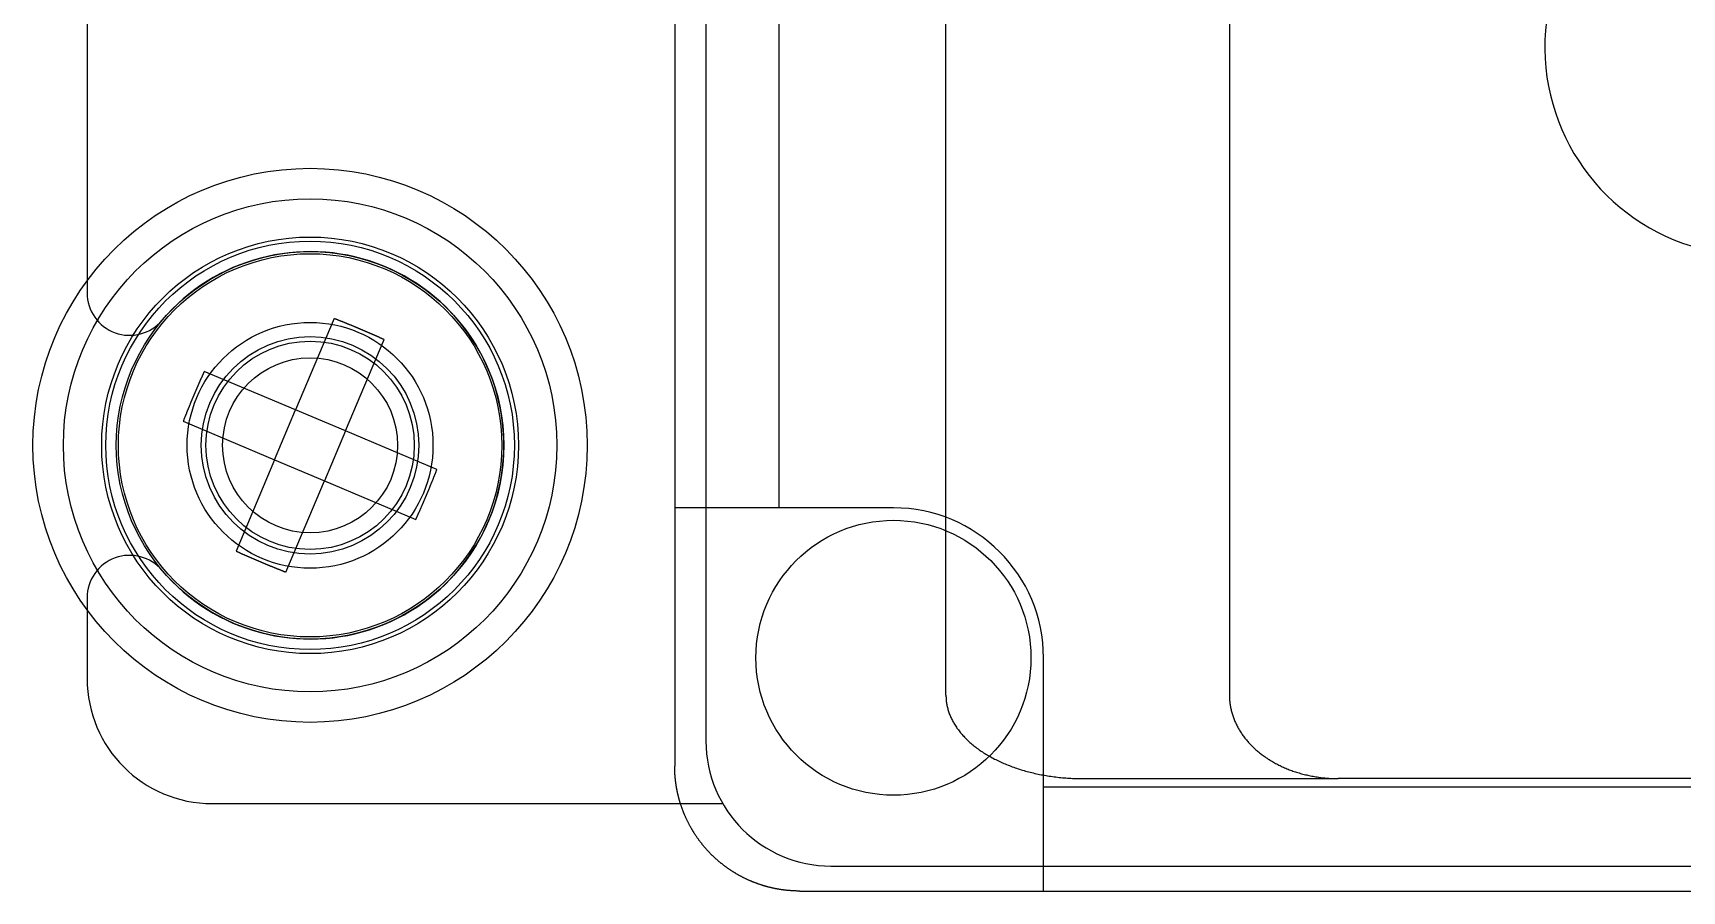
# Model space of a CAD drawing. Extents: x 3.27 to 9.48, y 3.29 to 7.63.
# Drawn here: x 3.27 to 4.049, y 6.2 to 6.606 of the extents above; entities that cross this region are included whole.
import ezdxf

# ---------------------------------------------------------------- set-up
doc = ezdxf.new("R2010")
doc.units = 0
doc.layers.add('HIDDEN_EDGES_ANSI_', color=7, linetype='CONTINUOUS')
doc.layers.add('VISIBLE_EDGES_ANSI_', color=7, linetype='CONTINUOUS')

msp = doc.modelspace()

# ---------------------------------------------------------------- linework, layer by layer
at = {"layer": 'HIDDEN_EDGES_ANSI_'}
for p, q in [((3.5731, 6.95223), (3.5731, 6.25931)), ((3.62231, 6.83018), (3.62231, 6.38136)), ((3.29554, 6.48864), (3.29554, 6.48295)), ((3.67644, 6.38136), (3.5731, 6.38136)), ((3.29554, 6.33883), (3.29554, 6.33314)), ((3.74731, 6.20026), (3.74731, 6.31049)), ((3.5731, 6.25931), (3.5731, 6.2593)), ((3.74731, 6.24947), (5.00322, 6.24947))]:
    msp.add_line(p, q, dxfattribs=at)
msp.add_polyline3d([(3.57582, 6.2416, 0), (3.57579, 6.24169, 0), (3.57576, 6.24178, 0), (3.57573, 6.24187, 0), (3.57571, 6.24196, 0), (3.57568, 6.24205, 0), (3.57565, 6.24214, 0), (3.57562, 6.24223, 0), (3.5756, 6.24232, 0), (3.57557, 6.24241, 0), (3.57554, 6.2425, 0), (3.57552, 6.24259, 0), (3.57549, 6.24268, 0), (3.57546, 6.24277, 0), (3.57544, 6.24286, 0), (3.57541, 6.24295, 0), (3.57539, 6.24304, 0), (3.57536, 6.24313, 0), (3.57533, 6.24322, 0), (3.57531, 6.24331, 0), (3.57528, 6.2434, 0), (3.57526, 6.24349, 0), (3.57523, 6.24358, 0), (3.57521, 6.24367, 0), (3.57518, 6.24376, 0), (3.57516, 6.24385, 0), (3.57513, 6.24394, 0), (3.57511, 6.24404, 0), (3.57508, 6.24413, 0), (3.57506, 6.24422, 0), (3.57504, 6.24431, 0), (3.57501, 6.2444, 0), (3.57499, 6.24449, 0), (3.57497, 6.24458, 0), (3.57494, 6.24467, 0), (3.57492, 6.24476, 0), (3.5749, 6.24486, 0), (3.57487, 6.24495, 0), (3.57485, 6.24504, 0), (3.57483, 6.24513, 0), (3.5748, 6.24522, 0), (3.57478, 6.24531, 0), (3.57476, 6.2454, 0), (3.57474, 6.2455, 0), (3.57472, 6.24559, 0), (3.57469, 6.24568, 0), (3.57467, 6.24577, 0), (3.57465, 6.24586, 0), (3.57463, 6.24595, 0), (3.57461, 6.24605, 0), (3.57459, 6.24614, 0), (3.57457, 6.24623, 0), (3.57455, 6.24632, 0), (3.57452, 6.24641, 0), (3.5745, 6.24651, 0), (3.57448, 6.2466, 0), (3.57446, 6.24669, 0), (3.57444, 6.24678, 0), (3.57442, 6.24687, 0), (3.5744, 6.24697, 0), (3.57438, 6.24706, 0), (3.57436, 6.24715, 0), (3.57435, 6.24724, 0), (3.57433, 6.24733, 0), (3.57431, 6.24743, 0), (3.57429, 6.24752, 0), (3.57427, 6.24761, 0), (3.57425, 6.2477, 0), (3.57423, 6.2478, 0), (3.57421, 6.24789, 0), (3.5742, 6.24798, 0), (3.57418, 6.24807, 0), (3.57416, 6.24817, 0), (3.57414, 6.24826, 0), (3.57412, 6.24835, 0), (3.57411, 6.24844, 0), (3.57409, 6.24854, 0), (3.57407, 6.24863, 0), (3.57406, 6.24872, 0), (3.57404, 6.24881, 0), (3.57402, 6.24891, 0), (3.57401, 6.249, 0), (3.57399, 6.24909, 0), (3.57397, 6.24918, 0), (3.57396, 6.24928, 0), (3.57394, 6.24937, 0), (3.57393, 6.24946, 0), (3.57391, 6.24956, 0), (3.57389, 6.24965, 0), (3.57388, 6.24974, 0), (3.57386, 6.24983, 0), (3.57385, 6.24993, 0), (3.57383, 6.25002, 0), (3.57382, 6.25011, 0), (3.5738, 6.25021, 0), (3.57379, 6.2503, 0), (3.57378, 6.25039, 0), (3.57376, 6.25049, 0), (3.57375, 6.25058, 0), (3.57373, 6.25067, 0), (3.57372, 6.25077, 0), (3.57371, 6.25086, 0), (3.57369, 6.25095, 0), (3.57368, 6.25104, 0), (3.57367, 6.25114, 0), (3.57365, 6.25123, 0), (3.57364, 6.25132, 0), (3.57363, 6.25142, 0), (3.57362, 6.25151, 0), (3.5736, 6.2516, 0), (3.57359, 6.2517, 0), (3.57358, 6.25179, 0), (3.57357, 6.25188, 0), (3.57356, 6.25198, 0), (3.57354, 6.25207, 0), (3.57353, 6.25216, 0), (3.57352, 6.25226, 0), (3.57351, 6.25235, 0), (3.5735, 6.25245, 0), (3.57349, 6.25254, 0), (3.57348, 6.25263, 0), (3.57347, 6.25273, 0), (3.57346, 6.25282, 0), (3.57345, 6.25291, 0), (3.57344, 6.25301, 0), (3.57343, 6.2531, 0), (3.57342, 6.25319, 0), (3.57341, 6.25329, 0), (3.5734, 6.25338, 0), (3.57339, 6.25347, 0), (3.57338, 6.25357, 0), (3.57337, 6.25366, 0), (3.57336, 6.25376, 0), (3.57335, 6.25385, 0), (3.57334, 6.25394, 0), (3.57333, 6.25404, 0), (3.57333, 6.25413, 0), (3.57332, 6.25422, 0), (3.57331, 6.25432, 0), (3.5733, 6.25441, 0), (3.57329, 6.25451, 0), (3.57329, 6.2546, 0), (3.57328, 6.25469, 0), (3.57327, 6.25479, 0), (3.57326, 6.25488, 0), (3.57326, 6.25497, 0), (3.57325, 6.25507, 0), (3.57324, 6.25516, 0), (3.57324, 6.25526, 0), (3.57323, 6.25535, 0), (3.57323, 6.25544, 0), (3.57322, 6.25554, 0), (3.57321, 6.25563, 0), (3.57321, 6.25573, 0), (3.5732, 6.25582, 0), (3.5732, 6.25591, 0), (3.57319, 6.25601, 0), (3.57319, 6.2561, 0), (3.57318, 6.2562, 0), (3.57318, 6.25629, 0), (3.57317, 6.25638, 0), (3.57317, 6.25648, 0), (3.57316, 6.25657, 0), (3.57316, 6.25667, 0), (3.57315, 6.25676, 0), (3.57315, 6.25685, 0), (3.57315, 6.25695, 0), (3.57314, 6.25704, 0), (3.57314, 6.25714, 0), (3.57314, 6.25723, 0), (3.57313, 6.25732, 0), (3.57313, 6.25742, 0), (3.57313, 6.25751, 0), (3.57312, 6.25761, 0), (3.57312, 6.2577, 0), (3.57312, 6.2578, 0), (3.57312, 6.25789, 0), (3.57311, 6.25798, 0), (3.57311, 6.25808, 0), (3.57311, 6.25817, 0), (3.57311, 6.25827, 0), (3.57311, 6.25836, 0), (3.5731, 6.25845, 0), (3.5731, 6.25855, 0), (3.5731, 6.25864, 0), (3.5731, 6.25874, 0), (3.5731, 6.25883, 0), (3.5731, 6.25893, 0), (3.5731, 6.25902, 0), (3.5731, 6.25911, 0), (3.5731, 6.25921, 0), (3.5731, 6.2593, 0)], dxfattribs=at)
for centre, radius in [((3.40085, 6.41089), 0.09843), ((3.40085, 6.41089), 0.09651), ((3.40085, 6.41089), 0.09154), ((3.40085, 6.41089), 0.05807), ((3.40085, 6.41089), 0.05807), ((3.40085, 6.41089), 0.05138), ((3.40085, 6.41089), 0.04921), ((3.40085, 6.41089), 0.04134), ((3.67644, 6.31049), 0.06496)]:
    msp.add_circle(centre, radius, dxfattribs=at)
for centre, radius, start, end in [((3.40085, 6.41089), 0.09154, 220.21133, 139.78867), ((3.31562, 6.48295), 0.02008, 180, 319.78867), ((3.67644, 6.31049), 0.07087, 0, 90), ((3.31562, 6.33883), 0.02008, 40.21133, 180)]:
    msp.add_arc(centre, radius, start, end, dxfattribs=at)
at = {"layer": 'VISIBLE_EDGES_ANSI_'}
for p, q in [((3.58786, 6.94041), (3.58786, 6.27112)), ((3.70125, 6.29278), (3.70125, 6.91876)), ((3.83517, 6.91876), (3.83517, 6.29278)), ((3.29554, 6.7229), (3.29554, 6.48864)), ((3.41225, 6.47081), (3.39404, 6.42765)), ((3.41762, 6.4177), (3.43583, 6.46086)), ((3.39404, 6.42765), (3.35088, 6.44586)), ((3.38409, 6.40407), (3.39404, 6.42765)), ((3.41762, 6.4177), (3.39404, 6.42765)), ((3.34093, 6.42229), (3.38409, 6.40407)), ((3.41762, 6.4177), (3.40767, 6.39412)), ((3.46078, 6.39949), (3.41762, 6.4177)), ((3.38409, 6.40407), (3.36588, 6.36091)), ((3.38409, 6.40407), (3.40767, 6.39412)), ((3.38945, 6.35096), (3.40767, 6.39412)), ((3.40767, 6.39412), (3.45083, 6.37591)), ((3.29554, 6.33314), (3.29554, 6.30065)), ((3.76571, 6.25341), (3.88657, 6.25341)), ((4.31227, 6.25341), (3.88657, 6.25341)), ((3.35459, 6.2416), (3.59577, 6.2416)), ((3.64692, 6.21207), (4.29887, 6.21207)), ((3.63215, 6.20026), (3.63215, 6.20026)), ((3.63215, 6.20026), (4.611, 6.20026))]:
    msp.add_line(p, q, dxfattribs=at)
for points in [[(3.43583, 6.46086, 0), (3.43565, 6.46095, 0), (3.43547, 6.46103, 0), (3.43529, 6.46111, 0), (3.4351, 6.46119, 0), (3.43492, 6.46128, 0), (3.43474, 6.46136, 0), (3.43456, 6.46144, 0), (3.43437, 6.46152, 0), (3.43419, 6.4616, 0), (3.43401, 6.46169, 0), (3.43383, 6.46177, 0), (3.43364, 6.46185, 0), (3.43346, 6.46193, 0), (3.43328, 6.46201, 0), (3.4331, 6.46209, 0), (3.43291, 6.46218, 0), (3.43273, 6.46226, 0), (3.43255, 6.46234, 0), (3.43237, 6.46242, 0), (3.43218, 6.4625, 0), (3.432, 6.46258, 0), (3.43182, 6.46266, 0), (3.43163, 6.46274, 0), (3.43145, 6.46282, 0), (3.43127, 6.4629, 0), (3.43109, 6.46298, 0), (3.4309, 6.46307, 0), (3.43072, 6.46315, 0), (3.43054, 6.46323, 0), (3.43035, 6.46331, 0), (3.43017, 6.46339, 0), (3.42999, 6.46347, 0), (3.4298, 6.46355, 0), (3.42962, 6.46363, 0), (3.42944, 6.46371, 0), (3.42925, 6.46379, 0), (3.42907, 6.46387, 0), (3.42889, 6.46395, 0), (3.4287, 6.46403, 0), (3.42852, 6.46411, 0), (3.42834, 6.46419, 0), (3.42815, 6.46426, 0), (3.42797, 6.46434, 0), (3.42779, 6.46442, 0), (3.4276, 6.4645, 0), (3.42742, 6.46458, 0), (3.42724, 6.46466, 0), (3.42705, 6.46474, 0), (3.42687, 6.46482, 0), (3.42668, 6.4649, 0), (3.4265, 6.46498, 0), (3.42632, 6.46506, 0), (3.42613, 6.46513, 0), (3.42595, 6.46521, 0), (3.42577, 6.46529, 0), (3.42558, 6.46537, 0), (3.4254, 6.46545, 0), (3.42521, 6.46553, 0), (3.42503, 6.4656, 0), (3.42485, 6.46568, 0), (3.42466, 6.46576, 0), (3.42448, 6.46584, 0), (3.42429, 6.46592, 0), (3.42411, 6.46599, 0), (3.42392, 6.46607, 0), (3.42374, 6.46615, 0), (3.42356, 6.46623, 0), (3.42337, 6.4663, 0), (3.42319, 6.46638, 0), (3.423, 6.46646, 0), (3.42282, 6.46654, 0), (3.42263, 6.46661, 0), (3.42245, 6.46669, 0), (3.42226, 6.46677, 0), (3.42208, 6.46684, 0), (3.4219, 6.46692, 0), (3.42171, 6.467, 0), (3.42153, 6.46707, 0), (3.42134, 6.46715, 0), (3.42116, 6.46723, 0), (3.42097, 6.4673, 0), (3.42079, 6.46738, 0), (3.4206, 6.46746, 0), (3.42042, 6.46753, 0), (3.42023, 6.46761, 0), (3.42005, 6.46769, 0), (3.41986, 6.46776, 0), (3.41968, 6.46784, 0), (3.41949, 6.46791, 0), (3.41931, 6.46799, 0), (3.41912, 6.46807, 0), (3.41894, 6.46814, 0), (3.41875, 6.46822, 0), (3.41857, 6.46829, 0), (3.41838, 6.46837, 0), (3.4182, 6.46844, 0), (3.41801, 6.46852, 0), (3.41783, 6.46859, 0), (3.41764, 6.46867, 0), (3.41746, 6.46874, 0), (3.41727, 6.46882, 0), (3.41708, 6.46889, 0), (3.4169, 6.46897, 0), (3.41671, 6.46904, 0), (3.41653, 6.46912, 0), (3.41634, 6.46919, 0), (3.41616, 6.46927, 0), (3.41597, 6.46934, 0), (3.41579, 6.46942, 0), (3.4156, 6.46949, 0), (3.41542, 6.46956, 0), (3.41523, 6.46964, 0), (3.41504, 6.46971, 0), (3.41486, 6.46979, 0), (3.41467, 6.46986, 0), (3.41449, 6.46993, 0), (3.4143, 6.47001, 0), (3.41411, 6.47008, 0), (3.41393, 6.47015, 0), (3.41374, 6.47023, 0), (3.41356, 6.4703, 0), (3.41337, 6.47037, 0), (3.41318, 6.47045, 0), (3.413, 6.47052, 0), (3.41281, 6.47059, 0), (3.41263, 6.47067, 0), (3.41244, 6.47074, 0), (3.41225, 6.47081, 0)], [(3.35088, 6.44586, 0), (3.3508, 6.44568, 0), (3.35071, 6.4455, 0), (3.35063, 6.44532, 0), (3.35055, 6.44514, 0), (3.35047, 6.44495, 0), (3.35038, 6.44477, 0), (3.3503, 6.44459, 0), (3.35022, 6.44441, 0), (3.35014, 6.44422, 0), (3.35006, 6.44404, 0), (3.34997, 6.44386, 0), (3.34989, 6.44368, 0), (3.34981, 6.44349, 0), (3.34973, 6.44331, 0), (3.34965, 6.44313, 0), (3.34957, 6.44295, 0), (3.34949, 6.44276, 0), (3.3494, 6.44258, 0), (3.34932, 6.4424, 0), (3.34924, 6.44222, 0), (3.34916, 6.44203, 0), (3.34908, 6.44185, 0), (3.349, 6.44167, 0), (3.34892, 6.44148, 0), (3.34884, 6.4413, 0), (3.34876, 6.44112, 0), (3.34868, 6.44094, 0), (3.3486, 6.44075, 0), (3.34852, 6.44057, 0), (3.34844, 6.44039, 0), (3.34835, 6.4402, 0), (3.34827, 6.44002, 0), (3.34819, 6.43984, 0), (3.34811, 6.43965, 0), (3.34803, 6.43947, 0), (3.34795, 6.43929, 0), (3.34787, 6.4391, 0), (3.3478, 6.43892, 0), (3.34772, 6.43874, 0), (3.34764, 6.43855, 0), (3.34756, 6.43837, 0), (3.34748, 6.43819, 0), (3.3474, 6.438, 0), (3.34732, 6.43782, 0), (3.34724, 6.43764, 0), (3.34716, 6.43745, 0), (3.34708, 6.43727, 0), (3.347, 6.43709, 0), (3.34692, 6.4369, 0), (3.34684, 6.43672, 0), (3.34677, 6.43653, 0), (3.34669, 6.43635, 0), (3.34661, 6.43617, 0), (3.34653, 6.43598, 0), (3.34645, 6.4358, 0), (3.34637, 6.43561, 0), (3.34629, 6.43543, 0), (3.34622, 6.43525, 0), (3.34614, 6.43506, 0), (3.34606, 6.43488, 0), (3.34598, 6.43469, 0), (3.3459, 6.43451, 0), (3.34583, 6.43433, 0), (3.34575, 6.43414, 0), (3.34567, 6.43396, 0), (3.34559, 6.43377, 0), (3.34552, 6.43359, 0), (3.34544, 6.4334, 0), (3.34536, 6.43322, 0), (3.34528, 6.43304, 0), (3.34521, 6.43285, 0), (3.34513, 6.43267, 0), (3.34505, 6.43248, 0), (3.34497, 6.4323, 0), (3.3449, 6.43211, 0), (3.34482, 6.43193, 0), (3.34474, 6.43174, 0), (3.34467, 6.43156, 0), (3.34459, 6.43137, 0), (3.34451, 6.43119, 0), (3.34444, 6.431, 0), (3.34436, 6.43082, 0), (3.34428, 6.43064, 0), (3.34421, 6.43045, 0), (3.34413, 6.43027, 0), (3.34406, 6.43008, 0), (3.34398, 6.4299, 0), (3.3439, 6.42971, 0), (3.34383, 6.42953, 0), (3.34375, 6.42934, 0), (3.34368, 6.42916, 0), (3.3436, 6.42897, 0), (3.34353, 6.42879, 0), (3.34345, 6.4286, 0), (3.34337, 6.42842, 0), (3.3433, 6.42823, 0), (3.34322, 6.42804, 0), (3.34315, 6.42786, 0), (3.34307, 6.42767, 0), (3.343, 6.42749, 0), (3.34292, 6.4273, 0), (3.34285, 6.42712, 0), (3.34277, 6.42693, 0), (3.3427, 6.42675, 0), (3.34262, 6.42656, 0), (3.34255, 6.42638, 0), (3.34248, 6.42619, 0), (3.3424, 6.426, 0), (3.34233, 6.42582, 0), (3.34225, 6.42563, 0), (3.34218, 6.42545, 0), (3.3421, 6.42526, 0), (3.34203, 6.42508, 0), (3.34196, 6.42489, 0), (3.34188, 6.42471, 0), (3.34181, 6.42452, 0), (3.34173, 6.42433, 0), (3.34166, 6.42415, 0), (3.34159, 6.42396, 0), (3.34151, 6.42378, 0), (3.34144, 6.42359, 0), (3.34137, 6.4234, 0), (3.34129, 6.42322, 0), (3.34122, 6.42303, 0), (3.34115, 6.42285, 0), (3.34107, 6.42266, 0), (3.341, 6.42247, 0), (3.34093, 6.42229, 0)], [(3.45083, 6.37591, 0), (3.45091, 6.37609, 0), (3.451, 6.37627, 0), (3.45108, 6.37646, 0), (3.45116, 6.37664, 0), (3.45124, 6.37682, 0), (3.45132, 6.377, 0), (3.45141, 6.37719, 0), (3.45149, 6.37737, 0), (3.45157, 6.37755, 0), (3.45165, 6.37773, 0), (3.45173, 6.37791, 0), (3.45182, 6.3781, 0), (3.4519, 6.37828, 0), (3.45198, 6.37846, 0), (3.45206, 6.37864, 0), (3.45214, 6.37883, 0), (3.45222, 6.37901, 0), (3.4523, 6.37919, 0), (3.45239, 6.37938, 0), (3.45247, 6.37956, 0), (3.45255, 6.37974, 0), (3.45263, 6.37992, 0), (3.45271, 6.38011, 0), (3.45279, 6.38029, 0), (3.45287, 6.38047, 0), (3.45295, 6.38066, 0), (3.45303, 6.38084, 0), (3.45311, 6.38102, 0), (3.45319, 6.3812, 0), (3.45327, 6.38139, 0), (3.45335, 6.38157, 0), (3.45343, 6.38175, 0), (3.45351, 6.38194, 0), (3.45359, 6.38212, 0), (3.45367, 6.3823, 0), (3.45375, 6.38249, 0), (3.45383, 6.38267, 0), (3.45391, 6.38285, 0), (3.45399, 6.38304, 0), (3.45407, 6.38322, 0), (3.45415, 6.3834, 0), (3.45423, 6.38359, 0), (3.45431, 6.38377, 0), (3.45439, 6.38395, 0), (3.45447, 6.38414, 0), (3.45455, 6.38432, 0), (3.45463, 6.38451, 0), (3.45471, 6.38469, 0), (3.45479, 6.38487, 0), (3.45486, 6.38506, 0), (3.45494, 6.38524, 0), (3.45502, 6.38542, 0), (3.4551, 6.38561, 0), (3.45518, 6.38579, 0), (3.45526, 6.38598, 0), (3.45534, 6.38616, 0), (3.45541, 6.38634, 0), (3.45549, 6.38653, 0), (3.45557, 6.38671, 0), (3.45565, 6.3869, 0), (3.45573, 6.38708, 0), (3.4558, 6.38726, 0), (3.45588, 6.38745, 0), (3.45596, 6.38763, 0), (3.45604, 6.38782, 0), (3.45612, 6.388, 0), (3.45619, 6.38819, 0), (3.45627, 6.38837, 0), (3.45635, 6.38855, 0), (3.45643, 6.38874, 0), (3.4565, 6.38892, 0), (3.45658, 6.38911, 0), (3.45666, 6.38929, 0), (3.45673, 6.38948, 0), (3.45681, 6.38966, 0), (3.45689, 6.38985, 0), (3.45696, 6.39003, 0), (3.45704, 6.39022, 0), (3.45712, 6.3904, 0), (3.45719, 6.39058, 0), (3.45727, 6.39077, 0), (3.45735, 6.39095, 0), (3.45742, 6.39114, 0), (3.4575, 6.39132, 0), (3.45758, 6.39151, 0), (3.45765, 6.39169, 0), (3.45773, 6.39188, 0), (3.4578, 6.39206, 0), (3.45788, 6.39225, 0), (3.45796, 6.39243, 0), (3.45803, 6.39262, 0), (3.45811, 6.3928, 0), (3.45818, 6.39299, 0), (3.45826, 6.39317, 0), (3.45833, 6.39336, 0), (3.45841, 6.39354, 0), (3.45848, 6.39373, 0), (3.45856, 6.39392, 0), (3.45864, 6.3941, 0), (3.45871, 6.39429, 0), (3.45879, 6.39447, 0), (3.45886, 6.39466, 0), (3.45893, 6.39484, 0), (3.45901, 6.39503, 0), (3.45908, 6.39521, 0), (3.45916, 6.3954, 0), (3.45923, 6.39558, 0), (3.45931, 6.39577, 0), (3.45938, 6.39596, 0), (3.45946, 6.39614, 0), (3.45953, 6.39633, 0), (3.4596, 6.39651, 0), (3.45968, 6.3967, 0), (3.45975, 6.39688, 0), (3.45983, 6.39707, 0), (3.4599, 6.39726, 0), (3.45997, 6.39744, 0), (3.46005, 6.39763, 0), (3.46012, 6.39781, 0), (3.4602, 6.398, 0), (3.46027, 6.39818, 0), (3.46034, 6.39837, 0), (3.46042, 6.39856, 0), (3.46049, 6.39874, 0), (3.46056, 6.39893, 0), (3.46063, 6.39911, 0), (3.46071, 6.3993, 0), (3.46078, 6.39949, 0)], [(3.36588, 6.36091, 0), (3.36606, 6.36083, 0), (3.36624, 6.36075, 0), (3.36642, 6.36066, 0), (3.36661, 6.36058, 0), (3.36679, 6.3605, 0), (3.36697, 6.36042, 0), (3.36715, 6.36033, 0), (3.36733, 6.36025, 0), (3.36752, 6.36017, 0), (3.3677, 6.36009, 0), (3.36788, 6.36001, 0), (3.36806, 6.35993, 0), (3.36825, 6.35984, 0), (3.36843, 6.35976, 0), (3.36861, 6.35968, 0), (3.36879, 6.3596, 0), (3.36898, 6.35952, 0), (3.36916, 6.35944, 0), (3.36934, 6.35936, 0), (3.36953, 6.35927, 0), (3.36971, 6.35919, 0), (3.36989, 6.35911, 0), (3.37007, 6.35903, 0), (3.37026, 6.35895, 0), (3.37044, 6.35887, 0), (3.37062, 6.35879, 0), (3.37081, 6.35871, 0), (3.37099, 6.35863, 0), (3.37117, 6.35855, 0), (3.37135, 6.35847, 0), (3.37154, 6.35839, 0), (3.37172, 6.35831, 0), (3.3719, 6.35823, 0), (3.37209, 6.35815, 0), (3.37227, 6.35807, 0), (3.37245, 6.35799, 0), (3.37264, 6.35791, 0), (3.37282, 6.35783, 0), (3.373, 6.35775, 0), (3.37319, 6.35767, 0), (3.37337, 6.35759, 0), (3.37355, 6.35751, 0), (3.37374, 6.35743, 0), (3.37392, 6.35735, 0), (3.37411, 6.35727, 0), (3.37429, 6.35719, 0), (3.37447, 6.35711, 0), (3.37466, 6.35703, 0), (3.37484, 6.35696, 0), (3.37502, 6.35688, 0), (3.37521, 6.3568, 0), (3.37539, 6.35672, 0), (3.37558, 6.35664, 0), (3.37576, 6.35656, 0), (3.37594, 6.35648, 0), (3.37613, 6.35641, 0), (3.37631, 6.35633, 0), (3.3765, 6.35625, 0), (3.37668, 6.35617, 0), (3.37686, 6.35609, 0), (3.37705, 6.35601, 0), (3.37723, 6.35594, 0), (3.37742, 6.35586, 0), (3.3776, 6.35578, 0), (3.37778, 6.3557, 0), (3.37797, 6.35563, 0), (3.37815, 6.35555, 0), (3.37834, 6.35547, 0), (3.37852, 6.35539, 0), (3.37871, 6.35532, 0), (3.37889, 6.35524, 0), (3.37908, 6.35516, 0), (3.37926, 6.35508, 0), (3.37944, 6.35501, 0), (3.37963, 6.35493, 0), (3.37981, 6.35485, 0), (3.38, 6.35478, 0), (3.38018, 6.3547, 0), (3.38037, 6.35462, 0), (3.38055, 6.35455, 0), (3.38074, 6.35447, 0), (3.38092, 6.35439, 0), (3.38111, 6.35432, 0), (3.38129, 6.35424, 0), (3.38148, 6.35417, 0), (3.38166, 6.35409, 0), (3.38185, 6.35401, 0), (3.38203, 6.35394, 0), (3.38222, 6.35386, 0), (3.3824, 6.35379, 0), (3.38259, 6.35371, 0), (3.38277, 6.35363, 0), (3.38296, 6.35356, 0), (3.38314, 6.35348, 0), (3.38333, 6.35341, 0), (3.38351, 6.35333, 0), (3.3837, 6.35326, 0), (3.38388, 6.35318, 0), (3.38407, 6.35311, 0), (3.38425, 6.35303, 0), (3.38444, 6.35296, 0), (3.38462, 6.35288, 0), (3.38481, 6.35281, 0), (3.38499, 6.35273, 0), (3.38518, 6.35266, 0), (3.38537, 6.35258, 0), (3.38555, 6.35251, 0), (3.38574, 6.35243, 0), (3.38592, 6.35236, 0), (3.38611, 6.35229, 0), (3.38629, 6.35221, 0), (3.38648, 6.35214, 0), (3.38666, 6.35206, 0), (3.38685, 6.35199, 0), (3.38704, 6.35191, 0), (3.38722, 6.35184, 0), (3.38741, 6.35177, 0), (3.38759, 6.35169, 0), (3.38778, 6.35162, 0), (3.38797, 6.35155, 0), (3.38815, 6.35147, 0), (3.38834, 6.3514, 0), (3.38852, 6.35133, 0), (3.38871, 6.35125, 0), (3.3889, 6.35118, 0), (3.38908, 6.35111, 0), (3.38927, 6.35103, 0), (3.38945, 6.35096, 0)], [(3.70125, 6.29278, 0), (3.70125, 6.29229, 0), (3.70127, 6.29181, 0), (3.70129, 6.29133, 0), (3.70133, 6.29085, 0), (3.70137, 6.29036, 0), (3.70142, 6.28988, 0), (3.70149, 6.2894, 0), (3.70156, 6.28892, 0), (3.70164, 6.28844, 0), (3.70173, 6.28796, 0), (3.70183, 6.28748, 0), (3.70195, 6.287, 0), (3.70207, 6.28652, 0), (3.7022, 6.28605, 0), (3.70234, 6.28557, 0), (3.70249, 6.2851, 0), (3.70265, 6.28462, 0), (3.70281, 6.28415, 0), (3.70299, 6.28368, 0), (3.70318, 6.28321, 0), (3.70338, 6.28274, 0), (3.70358, 6.28228, 0), (3.7038, 6.28181, 0), (3.70402, 6.28135, 0), (3.70426, 6.28089, 0), (3.7045, 6.28043, 0), (3.70475, 6.27997, 0), (3.70502, 6.27951, 0), (3.70529, 6.27906, 0), (3.70557, 6.27861, 0), (3.70586, 6.27816, 0), (3.70616, 6.27771, 0), (3.70646, 6.27727, 0), (3.70678, 6.27682, 0), (3.7071, 6.27638, 0), (3.70744, 6.27594, 0), (3.70778, 6.27551, 0), (3.70813, 6.27508, 0), (3.70849, 6.27465, 0), (3.70886, 6.27422, 0), (3.70924, 6.27379, 0), (3.70962, 6.27337, 0), (3.71002, 6.27295, 0), (3.71042, 6.27254, 0), (3.71083, 6.27212, 0), (3.71125, 6.27171, 0), (3.71168, 6.27131, 0), (3.71211, 6.2709, 0), (3.71256, 6.2705, 0), (3.71301, 6.27011, 0), (3.71347, 6.26971, 0), (3.71393, 6.26932, 0), (3.71441, 6.26894, 0), (3.71489, 6.26856, 0), (3.71538, 6.26818, 0), (3.71588, 6.2678, 0), (3.71639, 6.26743, 0), (3.7169, 6.26706, 0), (3.71742, 6.2667, 0), (3.71795, 6.26634, 0), (3.71848, 6.26598, 0), (3.71902, 6.26563, 0), (3.71957, 6.26528, 0), (3.72013, 6.26494, 0), (3.72069, 6.2646, 0), (3.72126, 6.26426, 0), (3.72184, 6.26393, 0), (3.72242, 6.26361, 0), (3.72301, 6.26328, 0), (3.72361, 6.26297, 0), (3.72421, 6.26265, 0), (3.72482, 6.26234, 0), (3.72543, 6.26204, 0), (3.72605, 6.26174, 0), (3.72668, 6.26144, 0), (3.72731, 6.26115, 0), (3.72795, 6.26087, 0), (3.72859, 6.26059, 0), (3.72924, 6.26031, 0), (3.7299, 6.26004, 0), (3.73056, 6.25978, 0), (3.73123, 6.25952, 0), (3.7319, 6.25926, 0), (3.73257, 6.25901, 0), (3.73325, 6.25876, 0), (3.73394, 6.25852, 0), (3.73463, 6.25829, 0), (3.73533, 6.25806, 0), (3.73603, 6.25783, 0), (3.73673, 6.25761, 0), (3.73744, 6.2574, 0), (3.73815, 6.25719, 0), (3.73887, 6.25698, 0), (3.73959, 6.25678, 0), (3.74032, 6.25659, 0), (3.74104, 6.2564, 0), (3.74178, 6.25622, 0), (3.74251, 6.25605, 0), (3.74325, 6.25587, 0), (3.744, 6.25571, 0), (3.74474, 6.25555, 0), (3.74549, 6.25539, 0), (3.74625, 6.25525, 0), (3.747, 6.2551, 0), (3.74776, 6.25496, 0), (3.74852, 6.25483, 0), (3.74928, 6.25471, 0), (3.75005, 6.25459, 0), (3.75082, 6.25447, 0), (3.75159, 6.25436, 0), (3.75236, 6.25426, 0), (3.75314, 6.25416, 0), (3.75391, 6.25407, 0), (3.75469, 6.25399, 0), (3.75547, 6.25391, 0), (3.75626, 6.25383, 0), (3.75704, 6.25377, 0), (3.75782, 6.2537, 0), (3.75861, 6.25365, 0), (3.7594, 6.2536, 0), (3.76018, 6.25355, 0), (3.76097, 6.25351, 0), (3.76176, 6.25348, 0), (3.76255, 6.25345, 0), (3.76334, 6.25343, 0), (3.76413, 6.25342, 0), (3.76492, 6.25341, 0), (3.76571, 6.25341, 0)], [(3.83517, 6.29278, 0), (3.83518, 6.29229, 0), (3.83519, 6.29181, 0), (3.83521, 6.29133, 0), (3.83524, 6.29085, 0), (3.83527, 6.29036, 0), (3.83531, 6.28988, 0), (3.83536, 6.2894, 0), (3.83542, 6.28892, 0), (3.83549, 6.28844, 0), (3.83556, 6.28796, 0), (3.83564, 6.28748, 0), (3.83573, 6.287, 0), (3.83583, 6.28652, 0), (3.83593, 6.28605, 0), (3.83604, 6.28557, 0), (3.83616, 6.2851, 0), (3.83629, 6.28462, 0), (3.83642, 6.28415, 0), (3.83656, 6.28368, 0), (3.83671, 6.28321, 0), (3.83687, 6.28274, 0), (3.83704, 6.28228, 0), (3.83721, 6.28181, 0), (3.83739, 6.28135, 0), (3.83757, 6.28089, 0), (3.83777, 6.28043, 0), (3.83797, 6.27997, 0), (3.83818, 6.27951, 0), (3.83839, 6.27906, 0), (3.83862, 6.27861, 0), (3.83885, 6.27816, 0), (3.83909, 6.27771, 0), (3.83933, 6.27727, 0), (3.83958, 6.27682, 0), (3.83984, 6.27638, 0), (3.84011, 6.27594, 0), (3.84038, 6.27551, 0), (3.84066, 6.27508, 0), (3.84095, 6.27465, 0), (3.84124, 6.27422, 0), (3.84154, 6.27379, 0), (3.84185, 6.27337, 0), (3.84216, 6.27295, 0), (3.84249, 6.27254, 0), (3.84281, 6.27212, 0), (3.84315, 6.27171, 0), (3.84349, 6.27131, 0), (3.84384, 6.2709, 0), (3.84419, 6.2705, 0), (3.84455, 6.27011, 0), (3.84491, 6.26971, 0), (3.84529, 6.26932, 0), (3.84567, 6.26894, 0), (3.84605, 6.26856, 0), (3.84644, 6.26818, 0), (3.84684, 6.2678, 0), (3.84724, 6.26743, 0), (3.84765, 6.26706, 0), (3.84807, 6.2667, 0), (3.84849, 6.26634, 0), (3.84891, 6.26598, 0), (3.84935, 6.26563, 0), (3.84978, 6.26528, 0), (3.85023, 6.26494, 0), (3.85068, 6.2646, 0), (3.85113, 6.26426, 0), (3.85159, 6.26393, 0), (3.85205, 6.26361, 0), (3.85252, 6.26328, 0), (3.853, 6.26297, 0), (3.85348, 6.26265, 0), (3.85396, 6.26234, 0), (3.85445, 6.26204, 0), (3.85495, 6.26174, 0), (3.85545, 6.26144, 0), (3.85595, 6.26115, 0), (3.85646, 6.26087, 0), (3.85697, 6.26059, 0), (3.85749, 6.26031, 0), (3.85801, 6.26004, 0), (3.85854, 6.25978, 0), (3.85907, 6.25952, 0), (3.85961, 6.25926, 0), (3.86015, 6.25901, 0), (3.86069, 6.25876, 0), (3.86124, 6.25852, 0), (3.86179, 6.25829, 0), (3.86234, 6.25806, 0), (3.8629, 6.25783, 0), (3.86346, 6.25761, 0), (3.86403, 6.2574, 0), (3.86459, 6.25719, 0), (3.86517, 6.25698, 0), (3.86574, 6.25678, 0), (3.86632, 6.25659, 0), (3.8669, 6.2564, 0), (3.86748, 6.25622, 0), (3.86807, 6.25605, 0), (3.86866, 6.25587, 0), (3.86925, 6.25571, 0), (3.86985, 6.25555, 0), (3.87045, 6.25539, 0), (3.87105, 6.25525, 0), (3.87165, 6.2551, 0), (3.87225, 6.25496, 0), (3.87286, 6.25483, 0), (3.87347, 6.25471, 0), (3.87408, 6.25459, 0), (3.87469, 6.25447, 0), (3.87531, 6.25436, 0), (3.87592, 6.25426, 0), (3.87654, 6.25416, 0), (3.87716, 6.25407, 0), (3.87778, 6.25399, 0), (3.8784, 6.25391, 0), (3.87903, 6.25383, 0), (3.87965, 6.25377, 0), (3.88028, 6.2537, 0), (3.8809, 6.25365, 0), (3.88153, 6.2536, 0), (3.88216, 6.25355, 0), (3.88279, 6.25351, 0), (3.88342, 6.25348, 0), (3.88405, 6.25345, 0), (3.88468, 6.25343, 0), (3.88531, 6.25342, 0), (3.88594, 6.25341, 0), (3.88657, 6.25341, 0)], [(3.63215, 6.20026, 0), (3.63191, 6.20026, 0), (3.63168, 6.20026, 0), (3.63144, 6.20026, 0), (3.63121, 6.20026, 0), (3.63097, 6.20027, 0), (3.63074, 6.20027, 0), (3.6305, 6.20028, 0), (3.63027, 6.20029, 0), (3.63003, 6.2003, 0), (3.6298, 6.2003, 0), (3.62956, 6.20031, 0), (3.62933, 6.20032, 0), (3.6291, 6.20034, 0), (3.62886, 6.20035, 0), (3.62863, 6.20036, 0), (3.62839, 6.20038, 0), (3.62816, 6.20039, 0), (3.62793, 6.20041, 0), (3.62769, 6.20043, 0), (3.62746, 6.20044, 0), (3.62723, 6.20046, 0), (3.62699, 6.20048, 0), (3.62676, 6.2005, 0), (3.62653, 6.20053, 0), (3.62629, 6.20055, 0), (3.62606, 6.20057, 0), (3.62583, 6.2006, 0), (3.62559, 6.20062, 0), (3.62536, 6.20065, 0), (3.62513, 6.20068, 0), (3.6249, 6.20071, 0), (3.62466, 6.20073, 0), (3.62443, 6.20076, 0), (3.6242, 6.2008, 0), (3.62397, 6.20083, 0), (3.62374, 6.20086, 0), (3.6235, 6.20089, 0), (3.62327, 6.20093, 0), (3.62304, 6.20096, 0), (3.62281, 6.201, 0), (3.62258, 6.20104, 0), (3.62235, 6.20108, 0), (3.62212, 6.20112, 0), (3.62189, 6.20116, 0), (3.62166, 6.2012, 0), (3.62143, 6.20124, 0), (3.6212, 6.20128, 0), (3.62097, 6.20133, 0), (3.62074, 6.20137, 0), (3.62051, 6.20142, 0), (3.62028, 6.20146, 0), (3.62005, 6.20151, 0), (3.61982, 6.20156, 0), (3.61959, 6.20161, 0), (3.61936, 6.20166, 0), (3.61914, 6.20171, 0), (3.61891, 6.20176, 0), (3.61868, 6.20182, 0), (3.61845, 6.20187, 0), (3.61822, 6.20192, 0), (3.618, 6.20198, 0), (3.61777, 6.20204, 0), (3.61754, 6.20209, 0), (3.61732, 6.20215, 0), (3.61709, 6.20221, 0), (3.61686, 6.20227, 0), (3.61664, 6.20233, 0), (3.61641, 6.20239, 0), (3.61619, 6.20246, 0), (3.61596, 6.20252, 0), (3.61574, 6.20259, 0), (3.61551, 6.20265, 0), (3.61529, 6.20272, 0), (3.61506, 6.20278, 0), (3.61484, 6.20285, 0), (3.61461, 6.20292, 0), (3.61439, 6.20299, 0), (3.61417, 6.20306, 0), (3.61394, 6.20313, 0), (3.61372, 6.20321, 0), (3.6135, 6.20328, 0), (3.61328, 6.20336, 0), (3.61305, 6.20343, 0), (3.61283, 6.20351, 0), (3.61261, 6.20358, 0), (3.61239, 6.20366, 0), (3.61217, 6.20374, 0), (3.61195, 6.20382, 0), (3.61173, 6.2039, 0), (3.61151, 6.20398, 0), (3.61129, 6.20407, 0), (3.61107, 6.20415, 0), (3.61085, 6.20423, 0), (3.61063, 6.20432, 0), (3.61041, 6.20441, 0), (3.61019, 6.20449, 0), (3.60998, 6.20458, 0), (3.60976, 6.20467, 0), (3.60954, 6.20476, 0), (3.60932, 6.20485, 0), (3.60911, 6.20494, 0), (3.60889, 6.20503, 0), (3.60868, 6.20512, 0), (3.60846, 6.20522, 0), (3.60825, 6.20531, 0), (3.60803, 6.20541, 0), (3.60782, 6.20551, 0), (3.6076, 6.2056, 0), (3.60739, 6.2057, 0), (3.60718, 6.2058, 0), (3.60697, 6.2059, 0), (3.60675, 6.206, 0), (3.60654, 6.2061, 0), (3.60633, 6.2062, 0), (3.60612, 6.20631, 0), (3.60591, 6.20641, 0), (3.6057, 6.20651, 0), (3.60549, 6.20662, 0), (3.60528, 6.20673, 0), (3.60507, 6.20683, 0), (3.60487, 6.20694, 0), (3.60466, 6.20705, 0), (3.60445, 6.20716, 0), (3.60424, 6.20727, 0), (3.60404, 6.20738, 0), (3.60383, 6.20749, 0), (3.60363, 6.2076, 0), (3.60342, 6.20772, 0), (3.60322, 6.20783, 0), (3.60301, 6.20795, 0), (3.60281, 6.20806, 0), (3.60261, 6.20818, 0), (3.60241, 6.2083, 0), (3.6022, 6.20842, 0), (3.602, 6.20853, 0), (3.6018, 6.20865, 0), (3.6016, 6.20878, 0), (3.6014, 6.2089, 0), (3.6012, 6.20902, 0), (3.601, 6.20914, 0), (3.6008, 6.20927, 0), (3.60061, 6.20939, 0), (3.60041, 6.20952, 0), (3.60021, 6.20964, 0), (3.60001, 6.20977, 0), (3.59982, 6.2099, 0), (3.59962, 6.21003, 0), (3.59943, 6.21015, 0), (3.59923, 6.21028, 0), (3.59904, 6.21042, 0), (3.59885, 6.21055, 0), (3.59865, 6.21068, 0), (3.59846, 6.21081, 0), (3.59827, 6.21095, 0), (3.59808, 6.21108, 0), (3.59789, 6.21122, 0), (3.5977, 6.21135, 0), (3.59751, 6.21149, 0), (3.59732, 6.21163, 0), (3.59713, 6.21177, 0), (3.59694, 6.2119, 0), (3.59675, 6.21204, 0), (3.59657, 6.21219, 0), (3.59638, 6.21233, 0), (3.59619, 6.21247, 0), (3.59601, 6.21261, 0), (3.59582, 6.21276, 0), (3.59564, 6.2129, 0), (3.59545, 6.21304, 0), (3.59527, 6.21319, 0), (3.59509, 6.21334, 0), (3.59491, 6.21348, 0), (3.59473, 6.21363, 0), (3.59454, 6.21378, 0), (3.59436, 6.21393, 0), (3.59418, 6.21408, 0), (3.594, 6.21423, 0), (3.59383, 6.21438, 0), (3.59365, 6.21454, 0), (3.59347, 6.21469, 0), (3.59329, 6.21484, 0), (3.59312, 6.215, 0), (3.59294, 6.21515, 0), (3.59277, 6.21531, 0), (3.59259, 6.21547, 0), (3.59242, 6.21562, 0), (3.59225, 6.21578, 0), (3.59207, 6.21594, 0), (3.5919, 6.2161, 0), (3.59173, 6.21626, 0), (3.59156, 6.21642, 0), (3.59139, 6.21658, 0), (3.59122, 6.21675, 0), (3.59105, 6.21691, 0), (3.59088, 6.21707, 0), (3.59071, 6.21724, 0), (3.59055, 6.2174, 0), (3.59038, 6.21757, 0), (3.59021, 6.21774, 0), (3.59005, 6.2179, 0), (3.58988, 6.21807, 0), (3.58972, 6.21824, 0), (3.58956, 6.21841, 0), (3.5894, 6.21858, 0), (3.58923, 6.21875, 0), (3.58907, 6.21892, 0), (3.58891, 6.21909, 0), (3.58875, 6.21926, 0), (3.58859, 6.21944, 0), (3.58844, 6.21961, 0), (3.58828, 6.21978, 0), (3.58812, 6.21996, 0), (3.58797, 6.22013, 0), (3.58781, 6.22031, 0), (3.58766, 6.22048, 0), (3.5875, 6.22066, 0), (3.58735, 6.22084, 0), (3.5872, 6.22102, 0), (3.58705, 6.2212, 0), (3.5869, 6.22138, 0), (3.58675, 6.22156, 0), (3.5866, 6.22174, 0), (3.58645, 6.22192, 0), (3.5863, 6.2221, 0), (3.58615, 6.22228, 0), (3.58601, 6.22246, 0), (3.58586, 6.22265, 0), (3.58572, 6.22283, 0), (3.58557, 6.22301, 0), (3.58543, 6.2232, 0), (3.58528, 6.22338, 0), (3.58514, 6.22357, 0), (3.585, 6.22376, 0), (3.58486, 6.22394, 0), (3.58472, 6.22413, 0), (3.58458, 6.22432, 0), (3.58444, 6.22451, 0), (3.58431, 6.2247, 0), (3.58417, 6.22489, 0), (3.58403, 6.22508, 0), (3.5839, 6.22527, 0), (3.58376, 6.22546, 0), (3.58363, 6.22565, 0), (3.5835, 6.22585, 0), (3.58336, 6.22604, 0), (3.58323, 6.22623, 0), (3.5831, 6.22643, 0), (3.58297, 6.22662, 0), (3.58284, 6.22682, 0), (3.58272, 6.22701, 0), (3.58259, 6.22721, 0), (3.58246, 6.2274, 0), (3.58233, 6.2276, 0), (3.58221, 6.2278, 0), (3.58209, 6.228, 0), (3.58196, 6.2282, 0), (3.58184, 6.22839, 0), (3.58172, 6.22859, 0), (3.58159, 6.22879, 0), (3.58147, 6.229, 0), (3.58135, 6.2292, 0), (3.58124, 6.2294, 0), (3.58112, 6.2296, 0), (3.581, 6.2298, 0), (3.58088, 6.23001, 0), (3.58077, 6.23021, 0), (3.58065, 6.23041, 0), (3.58054, 6.23062, 0), (3.58043, 6.23082, 0), (3.58031, 6.23103, 0), (3.5802, 6.23123, 0), (3.58009, 6.23144, 0), (3.57998, 6.23165, 0), (3.57987, 6.23185, 0), (3.57976, 6.23206, 0), (3.57965, 6.23227, 0), (3.57955, 6.23248, 0), (3.57944, 6.23269, 0), (3.57934, 6.2329, 0), (3.57923, 6.23311, 0), (3.57913, 6.23332, 0), (3.57902, 6.23353, 0), (3.57892, 6.23374, 0), (3.57882, 6.23395, 0), (3.57872, 6.23416, 0), (3.57862, 6.23438, 0), (3.57852, 6.23459, 0), (3.57843, 6.2348, 0), (3.57833, 6.23502, 0), (3.57823, 6.23523, 0), (3.57814, 6.23544, 0), (3.57804, 6.23566, 0), (3.57795, 6.23588, 0), (3.57786, 6.23609, 0), (3.57776, 6.23631, 0), (3.57767, 6.23652, 0), (3.57758, 6.23674, 0), (3.57749, 6.23696, 0), (3.5774, 6.23718, 0), (3.57732, 6.23739, 0), (3.57723, 6.23761, 0), (3.57714, 6.23783, 0), (3.57706, 6.23805, 0), (3.57697, 6.23827, 0), (3.57689, 6.23849, 0), (3.57681, 6.23871, 0), (3.57673, 6.23893, 0), (3.57665, 6.23915, 0), (3.57657, 6.23937, 0), (3.57649, 6.23959, 0), (3.57641, 6.23981, 0), (3.57633, 6.24004, 0), (3.57626, 6.24026, 0), (3.57618, 6.24048, 0), (3.57611, 6.2407, 0), (3.57603, 6.24093, 0), (3.57596, 6.24115, 0), (3.57589, 6.24137, 0), (3.57582, 6.2416, 0)]]:
    msp.add_polyline3d(points, dxfattribs=at)
for radius in [0.13091, 0.11654, 0.09055]:
    msp.add_circle((3.40085, 6.41089), radius, dxfattribs=at)
for centre, radius, start, end in [((4.08258, 6.59907), 0.09843, 100.74836, 260.3925), ((3.35459, 6.30065), 0.05906, 180, 270), ((3.64692, 6.27112), 0.05906, 180, 270)]:
    msp.add_arc(centre, radius, start, end, dxfattribs=at)

doc.saveas('drawing.dxf')
